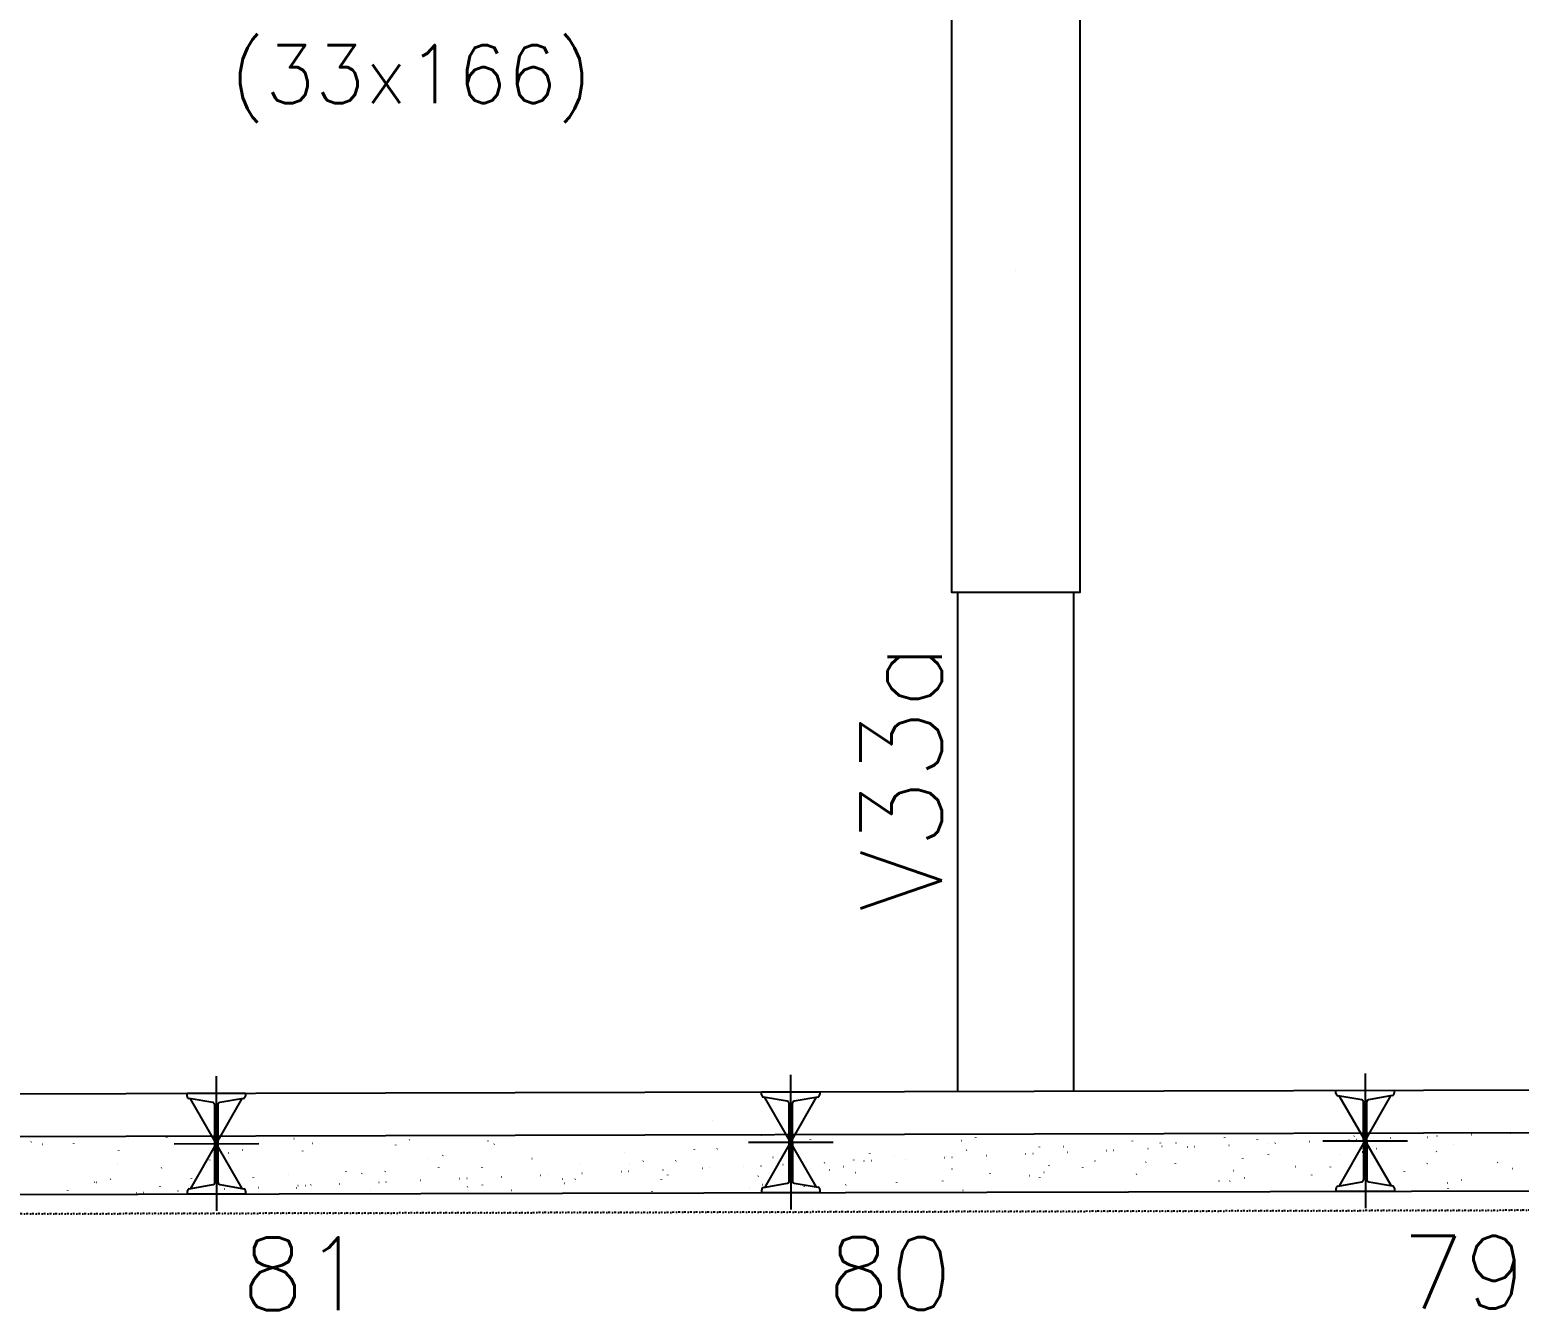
# Model space of a CAD drawing. Extents: x -40810 to 33675, y -2018 to 21213.
# Drawn here: x 19546.8 to 19930.5, y -393.2 to -63.2 of the extents above; entities that cross this region are included whole.
import ezdxf

# ---------------------------------------------------------------- set-up
doc = ezdxf.new("R2010")
doc.units = 0
doc.linetypes.add('ESTILO_TQS_0003', pattern=[1.5, 0.5, -0.4, 0.1, -0.5])
doc.layers.get('0').update_dxf_attribs({"color": 1, "lineweight": 9})
for name, color, linetype in [('1', 5, 'Continuous'), ('12', 3, 'Continuous'), ('19', 5, 'Continuous'), ('24', 5, 'ESTILO_TQS_0003'), ('242', 3, 'Continuous'), ('3', 2, 'Continuous'), ('49', 20, 'Continuous'), ('51', 6, 'Continuous'), ('52', 21, 'Continuous'), ('8', 5, 'Continuous')]:
    doc.layers.add(name, color=color, linetype=linetype)
doc.styles.get("Standard").update_dxf_attribs({"font": 'romans.shx', "width": 0.8})

# ---------------------------------------------------------------- blocks, each defined once
blk = doc.blocks.new('_H9EFD498501-001')
for p, q in [((535.827575, 192.293058), (535.873232, 192.352559)), ((546.828767, 191.843269), (546.838557, 191.917627)), ((560.794614, 193.205047), (560.840271, 193.264548)), ((570.740605, 193.392905), (570.750394, 193.467264)), ((603.468993, 193.161711), (603.542215, 193.177944)), ((608.331694, 191.905196), (608.377351, 191.964698)), ((633.298733, 192.817186), (633.34439, 192.876687)), ((653.592588, 192.440403), (653.602378, 192.514761)), ((658.265772, 193.729175), (658.311429, 193.788676)), ((723.899064, 194.079299), (723.972286, 194.095532)), ((736.620782, 192.82635), (736.630572, 192.900709)), ((775.51049, 192.630719), (775.583713, 192.646952)), ((779.171601, 193.442368), (779.244823, 193.458601)), ((819.546187, 192.431535), (819.555976, 192.505894)), ((826.780022, 191.961393), (826.825679, 192.020895)), ((830.783027, 191.993788), (830.85625, 192.010021)), ((843.384603, 193.423484), (843.394392, 193.497842)), ((851.747061, 192.873382), (851.792718, 192.932884)), ((854.49522, 191.902887), (854.570149, 191.906159)), ((856.368436, 191.984674), (856.443364, 191.987945)), ((865.210012, 192.370705), (865.284941, 192.373977)), ((875.325376, 192.812352), (875.400304, 192.815623)), ((876.7141, 193.785371), (876.759757, 193.844873)), ((877.198591, 192.894138), (877.27352, 192.897409)), ((886.040168, 193.28017), (886.115097, 193.283441)), ((895.574451, 193.467143), (895.647673, 193.483376)), ((896.155531, 193.721816), (896.23046, 193.725087)), ((898.028747, 193.803602), (898.103675, 193.806874)), ((906.870323, 194.189634), (906.945252, 194.192905)), ((916.985687, 194.63128), (917.060615, 194.634552)), ((538.677569, 191.688356), (538.750792, 191.704589)), ((558.397616, 190.081218), (558.443273, 190.14072)), ((583.364655, 190.993207), (583.410312, 191.052709)), ((586.627886, 189.428127), (586.701109, 189.44436)), ((590.288996, 190.239776), (590.362219, 190.256009)), ((605.842335, 189.898818), (605.852124, 189.973176)), ((629.754172, 191.448454), (629.763961, 191.522812)), ((641.900423, 188.791196), (641.973646, 188.807429)), ((655.080419, 191.713131), (655.153642, 191.729364)), ((688.767739, 189.504003), (688.777529, 189.578361)), ((706.691846, 190.264551), (706.765069, 190.280784)), ((712.606156, 190.495951), (712.615945, 190.57031)), ((726.911866, 188.313437), (726.957523, 188.372938)), ((751.878905, 189.225426), (751.924562, 189.284927)), ((758.303273, 188.815971), (758.376496, 188.832204)), ((771.174599, 188.26503), (771.249527, 188.268302)), ((771.619723, 188.5515), (771.629512, 188.625858)), ((773.047814, 188.346817), (773.122743, 188.350088)), ((776.845944, 190.137415), (776.891601, 190.196916)), ((781.889391, 188.732848), (781.964319, 188.73612)), ((792.004754, 189.174495), (792.079683, 189.177766)), ((793.877969, 189.256281), (793.952898, 189.259553)), ((795.63435, 190.881899), (795.644139, 190.956257)), ((801.812983, 191.049404), (801.85864, 191.108905)), ((802.719546, 189.642313), (802.794475, 189.645584)), ((812.834909, 190.083959), (812.909838, 190.08723)), ((814.708125, 190.165745), (814.783053, 190.169017)), ((823.549702, 190.551777), (823.62463, 190.555048)), ((827.121917, 191.18214), (827.19514, 191.198373)), ((833.665065, 190.993423), (833.739993, 190.996695)), ((835.53828, 191.07521), (835.613209, 191.078481)), ((844.379857, 191.461241), (844.454786, 191.464513)), ((848.003178, 187.994259), (848.048835, 188.053761)), ((854.647917, 188.937448), (854.657706, 189.011806)), ((872.970217, 188.906248), (873.015874, 188.96575)), ((878.559754, 190.487084), (878.569544, 190.561442)), ((878.733344, 189.73356), (878.806567, 189.749793)), ((882.394454, 190.545208), (882.467677, 190.561441)), ((897.937256, 189.818238), (897.982913, 189.877739)), ((902.39817, 191.479033), (902.40796, 191.553391)), ((557.989292, 186.57647), (557.999081, 186.650828)), ((569.420669, 185.613379), (569.493891, 185.629612)), ((581.827708, 187.568419), (581.837498, 187.642777)), ((617.002859, 184.632019), (617.012649, 184.706377)), ((627.04371, 184.66548), (627.089367, 184.724981)), ((638.239313, 187.979548), (638.312536, 187.995781)), ((640.841276, 185.623967), (640.851065, 185.698326)), ((652.010749, 185.577469), (652.056406, 185.636971)), ((664.855902, 187.954366), (664.865692, 188.028725)), ((676.977788, 186.489458), (677.023445, 186.54896)), ((687.853977, 184.627174), (687.928906, 184.630445)), ((689.727192, 184.70896), (689.802121, 184.712231)), ((689.85074, 186.530968), (689.923963, 186.547201)), ((693.51185, 187.342616), (693.585073, 187.358849)), ((698.568769, 185.094991), (698.643698, 185.098263)), ((701.944827, 187.401447), (701.990484, 187.460949)), ((708.684132, 185.536638), (708.759061, 185.539909)), ((710.557348, 185.618424), (710.632276, 185.621696)), ((719.398925, 186.004456), (719.473853, 186.007727)), ((723.86947, 186.009915), (723.879259, 186.084273)), ((729.514288, 186.446102), (729.589216, 186.449373)), ((731.387503, 186.527888), (731.462432, 186.53116)), ((740.22908, 186.91392), (740.304009, 186.917191)), ((741.462167, 185.082388), (741.535389, 185.098621)), ((745.123277, 185.894037), (745.196499, 185.910269)), ((747.781307, 187.559551), (747.791096, 187.63391)), ((748.135022, 184.346303), (748.180679, 184.405804)), ((750.344443, 187.355566), (750.419372, 187.358838)), ((752.217659, 187.437353), (752.292587, 187.440624)), ((761.059235, 187.823384), (761.134164, 187.826656)), ((773.102061, 185.258292), (773.147718, 185.317793)), ((796.734704, 184.445457), (796.807926, 184.46169)), ((798.0691, 186.170281), (798.114757, 186.229782)), ((806.794874, 185.6151), (806.804664, 185.689458)), ((809.9147, 187.367391), (809.987923, 187.383624)), ((823.036139, 187.08227), (823.081796, 187.141772)), ((830.63329, 186.607049), (830.64308, 186.681407)), ((845.60618, 184.87043), (845.651837, 184.929932)), ((861.526127, 185.918812), (861.599349, 185.935045)), ((870.573219, 185.78242), (870.618876, 185.841921)), ((889.646858, 184.662597), (889.656647, 184.736956)), ((895.540258, 186.694409), (895.585915, 186.75391)), ((913.661484, 186.992996), (913.671274, 187.067355)), ((917.507455, 185.439016), (917.580677, 185.455249)), ((552.142592, 181.929512), (552.18825, 181.989014)), ((552.579563, 181.879796), (552.652785, 181.896029)), ((556.240673, 182.691444), (556.313895, 182.707677)), ((569.076396, 180.751983), (569.086185, 180.826342)), ((577.109631, 182.841502), (577.155289, 182.901003)), ((593.091022, 183.082382), (593.100812, 183.156741)), ((594.417992, 180.54767), (594.492921, 180.550942)), ((602.07667, 183.753491), (602.122328, 183.812992)), ((604.19099, 180.431216), (604.264212, 180.447449)), ((604.533355, 180.989317), (604.608284, 180.992588)), ((606.406571, 181.071103), (606.481499, 181.074374)), ((607.8521, 181.242865), (607.925322, 181.259098)), ((615.248147, 181.457135), (615.323076, 181.460406)), ((621.032096, 184.164799), (621.105318, 184.181032)), ((625.363511, 181.898781), (625.438439, 181.902052)), ((627.236726, 181.980567), (627.311655, 181.983839)), ((636.078303, 182.366599), (636.153231, 182.36987)), ((646.193666, 182.808245), (646.268595, 182.811517)), ((648.066882, 182.890031), (648.14181, 182.893303)), ((648.266866, 180.698346), (648.312523, 180.757848)), ((652.10459, 181.137931), (652.114379, 181.212289)), ((656.908458, 183.276063), (656.983387, 183.279334)), ((667.023822, 183.717709), (667.09875, 183.720981)), ((668.897037, 183.799496), (668.971966, 183.802767)), ((672.643523, 182.71622), (672.716745, 182.732453)), ((673.233905, 181.610335), (673.279562, 181.669837)), ((676.016427, 182.687567), (676.026216, 182.761926)), ((677.738614, 184.185527), (677.813542, 184.188799)), ((698.200944, 182.522324), (698.246601, 182.581826)), ((699.854843, 183.679516), (699.864632, 183.753874)), ((720.770985, 180.310485), (720.816642, 180.369986)), ((723.167983, 183.434313), (723.21364, 183.493815)), ((724.25495, 181.26764), (724.328172, 181.283873)), ((735.029994, 180.743116), (735.039784, 180.817474)), ((745.738024, 181.222474), (745.783681, 181.281975)), ((758.86841, 181.735065), (758.8782, 181.809423)), ((770.705063, 182.134463), (770.75072, 182.193965)), ((782.883037, 184.065464), (782.892826, 184.139822)), ((793.073594, 183.633808), (793.146816, 183.650041)), ((795.672102, 183.046452), (795.717759, 183.105954)), ((820.639141, 183.958441), (820.684798, 184.017943)), ((841.896604, 182.121012), (841.906394, 182.195371)), ((844.685021, 182.185228), (844.758243, 182.201461)), ((848.346131, 182.996877), (848.419353, 183.01311)), ((865.808442, 183.670649), (865.818231, 183.745007)), ((900.666349, 181.705432), (900.739571, 181.721665)), ((904.327459, 182.517081), (904.400681, 182.533314)), ((538.307503, 178.715756), (538.307503, 178.715756)), ((538.307503, 178.715756), (538.307503, 178.715756)), ((538.307503, 178.715756), (538.307503, 178.715756)), ((545.102678, 178.732317), (545.102678, 178.732317)), ((545.102678, 178.732317), (545.102678, 178.732317)), ((545.237979, 179.760035), (545.247769, 179.834393)), ((549.697891, 178.743516), (549.697891, 178.743516)), ((553.296963, 178.752287), (553.296963, 178.752287)), ((553.296963, 178.752287), (553.296963, 178.752287)), ((553.296963, 178.752287), (553.296963, 178.752287)), ((556.960394, 178.761216), (556.960394, 178.761216)), ((556.960394, 178.761216), (556.960394, 178.761216)), ((562.873044, 179.170388), (562.947973, 179.17366)), ((564.74626, 179.252175), (564.821188, 179.255446)), ((568.818111, 178.790114), (568.818111, 178.790114)), ((573.587837, 179.638206), (573.662765, 179.641478)), ((574.010603, 178.802769), (574.010603, 178.802769)), ((580.675827, 178.819013), (580.675827, 178.819013)), ((583.7032, 180.079852), (583.778128, 180.083124)), ((585.576415, 180.161639), (585.651344, 180.16491)), ((592.533544, 178.847912), (592.533544, 178.847912)), ((592.533544, 178.847912), (592.533544, 178.847912)), ((592.533544, 178.847912), (592.533544, 178.847912)), ((597.099359, 178.859039), (597.099359, 178.859039)), ((597.099359, 178.859039), (597.099359, 178.859039)), ((597.099359, 178.859039), (597.099359, 178.859039)), ((598.323315, 178.862022), (598.323315, 178.862022)), ((598.323315, 178.862022), (598.323315, 178.862022)), ((598.323315, 178.862022), (598.323315, 178.862022)), ((598.332788, 178.874368), (598.378445, 178.933869)), ((604.39126, 178.876811), (604.39126, 178.876811)), ((604.39126, 178.876811), (604.39126, 178.876811)), ((604.39126, 178.876811), (604.39126, 178.876811)), ((616.248976, 178.905709), (616.248976, 178.905709)), ((616.248976, 178.905709), (616.248976, 178.905709)), ((622.636026, 178.921275), (622.636026, 178.921275)), ((622.636026, 178.921275), (622.636026, 178.921275)), ((622.636026, 178.921275), (622.636026, 178.921275)), ((623.299827, 179.786357), (623.345484, 179.845858)), ((628.106693, 178.934608), (628.106693, 178.934608)), ((628.106693, 178.934608), (628.106693, 178.934608)), ((639.964409, 178.963507), (639.964409, 178.963507)), ((646.948738, 178.980528), (646.948738, 178.980528)), ((646.948738, 178.980528), (646.948738, 178.980528)), ((646.948738, 178.980528), (646.948738, 178.980528)), ((651.822126, 178.992405), (651.822126, 178.992405)), ((651.822126, 178.992405), (651.822126, 178.992405)), ((651.822126, 178.992405), (651.822126, 178.992405)), ((655.891215, 179.002322), (655.891215, 179.002322)), ((659.463527, 179.794285), (659.536749, 179.810518)), ((663.679842, 179.021304), (663.679842, 179.021304)), ((663.679842, 179.021304), (663.679842, 179.021304)), ((663.679842, 179.021304), (663.679842, 179.021304)), ((671.26145, 179.039781), (671.26145, 179.039781)), ((671.26145, 179.039781), (671.26145, 179.039781)), ((671.26145, 179.039781), (671.26145, 179.039781)), ((675.537559, 179.050203), (675.537559, 179.050203)), ((675.537559, 179.050203), (675.537559, 179.050203)), ((687.395275, 179.079102), (687.395275, 179.079102)), ((687.395275, 179.079102), (687.395275, 179.079102)), ((695.574161, 179.099034), (695.574161, 179.099034)), ((695.574161, 179.099034), (695.574161, 179.099034)), ((695.803946, 179.398496), (695.849603, 179.457997)), ((699.252992, 179.108), (699.252992, 179.108)), ((711.110708, 179.136899), (711.110708, 179.136899)), ((711.110708, 179.136899), (711.110708, 179.136899)), ((711.110708, 179.136899), (711.110708, 179.136899)), ((711.118157, 179.19348), (711.127946, 179.267838)), ((714.683071, 179.145605), (714.683071, 179.145605)), ((714.683071, 179.145605), (714.683071, 179.145605)), ((719.886873, 179.158288), (719.886873, 179.158288)), ((719.886873, 179.158288), (719.886873, 179.158288)), ((722.968424, 179.165798), (722.968424, 179.165798)), ((722.968424, 179.165798), (722.968424, 179.165798)), ((722.968424, 179.165798), (722.968424, 179.165798)), ((734.826141, 179.194696), (734.826141, 179.194696)), ((734.826141, 179.194696), (734.826141, 179.194696)), ((744.199584, 179.217541), (744.199584, 179.217541)), ((744.199584, 179.217541), (744.199584, 179.217541)), ((746.683857, 179.223595), (746.683857, 179.223595)), ((746.683857, 179.223595), (746.683857, 179.223595)), ((758.541574, 179.252494), (758.541574, 179.252494)), ((768.512296, 179.276794), (768.512296, 179.276794)), ((768.512296, 179.276794), (768.512296, 179.276794)), ((770.39929, 179.281392), (770.39929, 179.281392)), ((773.474927, 179.288888), (773.474927, 179.288888)), ((773.474927, 179.288888), (773.474927, 179.288888)), ((775.866377, 179.81906), (775.939599, 179.835293)), ((782.257007, 179.310291), (782.257007, 179.310291)), ((782.257007, 179.310291), (782.257007, 179.310291)), ((782.257007, 179.310291), (782.257007, 179.310291)), ((792.825008, 179.336047), (792.825008, 179.336047)), ((792.825008, 179.336047), (792.825008, 179.336047)), ((794.114723, 179.33919), (794.114723, 179.33919)), ((794.114723, 179.33919), (794.114723, 179.33919)), ((794.114723, 179.33919), (794.114723, 179.33919)), ((805.97244, 179.368089), (805.97244, 179.368089)), ((805.97244, 179.368089), (805.97244, 179.368089)), ((817.137719, 179.3953), (817.137719, 179.3953)), ((817.137719, 179.3953), (817.137719, 179.3953)), ((817.830156, 179.396987), (817.830156, 179.396987)), ((817.881978, 179.790613), (817.891767, 179.864972)), ((829.687872, 179.425886), (829.687872, 179.425886)), ((832.266783, 179.432171), (832.266783, 179.432171)), ((832.266783, 179.432171), (832.266783, 179.432171)), ((832.266783, 179.432171), (832.266783, 179.432171)), ((841.450431, 179.454553), (841.450431, 179.454553)), ((841.450431, 179.454553), (841.450431, 179.454553)), ((841.545589, 179.454785), (841.545589, 179.454785)), ((841.545589, 179.454785), (841.545589, 179.454785)), ((841.545589, 179.454785), (841.545589, 179.454785)), ((853.403305, 179.483683), (853.403305, 179.483683)), ((853.403305, 179.483683), (853.403305, 179.483683)), ((853.403305, 179.483683), (853.403305, 179.483683)), ((865.261022, 179.512582), (865.261022, 179.512582)), ((865.261022, 179.512582), (865.261022, 179.512582)), ((865.763143, 179.513806), (865.763143, 179.513806)), ((865.763143, 179.513806), (865.763143, 179.513806)), ((877.118738, 179.541481), (877.118738, 179.541481)), ((877.118738, 179.541481), (877.118738, 179.541481)), ((888.976455, 179.57038), (888.976455, 179.57038)), ((890.075854, 179.573059), (890.075854, 179.573059)), ((890.075854, 179.573059), (890.075854, 179.573059)), ((891.058639, 179.575454), (891.058639, 179.575454)), ((891.058639, 179.575454), (891.058639, 179.575454)), ((891.058639, 179.575454), (891.058639, 179.575454)), ((900.834171, 179.599278), (900.834171, 179.599278)), ((900.834171, 179.599278), (900.834171, 179.599278)), ((900.834171, 179.599278), (900.834171, 179.599278)), ((900.910172, 180.176561), (900.919961, 180.25092)), ((912.691888, 179.628177), (912.691888, 179.628177)), ((912.691888, 179.628177), (912.691888, 179.628177)), ((912.691888, 179.628177), (912.691888, 179.628177)), ((914.388566, 179.632312), (914.388566, 179.632312)), ((914.388566, 179.632312), (914.388566, 179.632312))]:
    blk.add_line(p, q)

msp = doc.modelspace()

# ---------------------------------------------------------------- linework, layer by layer
at = {"layer": '1'}
msp.add_line((19785.82, -208.212), (19785.82, -336.738), dxfattribs=at)
msp.add_lwpolyline([(19815.82, -336.738), (19815.82, -208.212)], dxfattribs=at)
at = {"layer": '24'}
msp.add_line((23008.322, -359.997), (19444.882, -368.621), dxfattribs=at)
at = {"layer": '242'}
for p, q in [((19800.875, -125.212), (19800.875, -125.212)), ((19722.578, -344.413), (19722.578, -344.413))]:
    msp.add_line(p, q, dxfattribs=at)
at = {"layer": '3'}
msp.add_lwpolyline([(19784.32, -42.212), (19817.32, -42.212), (19817.32, -208.212), (19784.32, -208.212), (19784.32, -42.212)], dxfattribs=at)
at = {"layer": '49', "linetype": 'Continuous'}
for p, q in [((19457.227, -337.598), (20232.744, -335.707)), ((19454.112, -348.605), (20232.771, -346.707)), ((19447.937, -363.62), (20232.808, -361.707))]:
    msp.add_line(p, q, dxfattribs=at)
at = {"layer": '51'}
for p, q in [((19594.809, -332.909), (19594.893, -367.607)), ((19742.808, -332.551), (19742.892, -367.249)), ((19890.807, -332.193), (19890.891, -366.89)), ((19587.319, -337.276), (19602.319, -337.24)), ((19587.321, -338.03), (19587.319, -337.276)), ((19602.319, -337.24), (19602.321, -337.994)), ((19735.318, -336.918), (19750.318, -336.882)), ((19735.32, -337.672), (19735.318, -336.918)), ((19750.318, -336.882), (19750.32, -337.636)), ((19883.317, -336.56), (19898.317, -336.524)), ((19883.319, -337.314), (19883.317, -336.56)), ((19898.317, -336.524), (19898.319, -337.278)), ((19593.949, -339.687), (19587.805, -338.638)), ((19601.522, -361.814), (19588.179, -338.702)), ((19588.235, -361.847), (19601.466, -338.669)), ((19594.481, -360.224), (19594.433, -340.295)), ((19595.22, -340.293), (19595.268, -360.221)), ((19601.84, -338.604), (19595.702, -339.683)), ((19741.948, -339.329), (19735.805, -338.28)), ((19749.521, -361.456), (19736.178, -338.343)), ((19736.234, -361.488), (19749.465, -338.311)), ((19742.48, -359.866), (19742.432, -339.937)), ((19743.219, -339.935), (19743.267, -359.863)), ((19749.839, -338.246), (19743.701, -339.325)), ((19889.947, -338.971), (19883.804, -337.921)), ((19897.52, -361.098), (19884.177, -337.985)), ((19884.233, -361.13), (19897.464, -337.953)), ((19890.48, -359.508), (19890.431, -339.579)), ((19891.218, -339.577), (19891.267, -359.505)), ((19897.838, -337.887), (19891.7, -338.967)), ((19583.942, -350.284), (19605.76, -350.232)), ((19731.941, -349.926), (19753.759, -349.873)), ((19879.94, -349.568), (19901.758, -349.515)), ((19735.861, -361.554), (19741.999, -360.475)), ((19743.752, -360.47), (19749.895, -361.52)), ((19883.86, -361.196), (19889.998, -360.117)), ((19891.751, -360.112), (19897.894, -361.162)), ((19587.382, -363.276), (19587.38, -362.522)), ((19602.382, -363.24), (19587.382, -363.276)), ((19587.862, -361.912), (19594, -360.833)), ((19595.753, -360.829), (19601.896, -361.878)), ((19602.38, -362.486), (19602.382, -363.24)), ((19735.381, -362.918), (19735.379, -362.164)), ((19750.381, -362.882), (19735.381, -362.918)), ((19750.379, -362.128), (19750.381, -362.882)), ((19883.38, -362.56), (19883.379, -361.806)), ((19898.38, -362.524), (19883.38, -362.56)), ((19898.379, -361.769), (19898.38, -362.524))]:
    msp.add_line(p, q, dxfattribs=at)
for centre, start, end in [((19735.945, -337.671), 180.13866, 256.99988), ((19749.695, -337.637), 283.27743, 0.13866), ((19883.944, -337.312), 180.13866, 256.99988), ((19897.694, -337.279), 283.27743, 0.13866), ((19587.946, -338.029), 180.13866, 256.99988), ((19593.808, -340.296), 0.13866, 76.99988), ((19595.845, -340.292), 103.27743, 180.13866), ((19601.696, -337.996), 283.27743, 0.13866), ((19741.807, -339.938), 0.13866, 76.99988), ((19743.844, -339.933), 103.27743, 180.13866), ((19889.806, -339.58), 0.13866, 76.99988), ((19891.843, -339.575), 103.27743, 180.13866), ((19593.856, -360.225), 283.27751, 0.24365), ((19595.893, -360.22), 180.13866, 256.99988), ((19741.855, -359.866), 283.27751, 0.24365), ((19743.892, -359.861), 180.13866, 256.99988), ((19889.855, -359.508), 283.27751, 0.24365), ((19891.892, -359.503), 180.13866, 256.99988), ((19588.005, -362.521), 103.27743, 180.13866), ((19601.755, -362.487), 0.13866, 76.99988), ((19736.004, -362.162), 103.27743, 180.13866), ((19749.754, -362.129), 0.13866, 76.99988), ((19884.004, -361.804), 103.27743, 180.13866), ((19897.754, -361.771), 0.13866, 76.99988)]:
    msp.add_arc(centre, 0.625, start, end, dxfattribs=at)

# ---------------------------------------------------------------- block references
at = {"layer": '19'}
msp.add_blockref('_H9EFD498501-001', (19011.32, -542.088), dxfattribs=at)

# ---------------------------------------------------------------- texts
at = {"layer": '12'}
msp.add_text('(33x166)', height=15, dxfattribs=at).set_placement((19598.414, -82.09))
at = {"layer": '52'}
for s, p in [('81', (19601.353, -393.205)), ('80', (19752.322, -393.123)), ('79', (19900.321, -392.765))]:
    msp.add_text(s, height=18.75, dxfattribs=at).set_placement(p)
at = {"layer": '8'}
msp.add_text('V33a', height=21, rotation=90, dxfattribs=at).set_placement((19781.784, -290.53))

doc.saveas('drawing.dxf')
